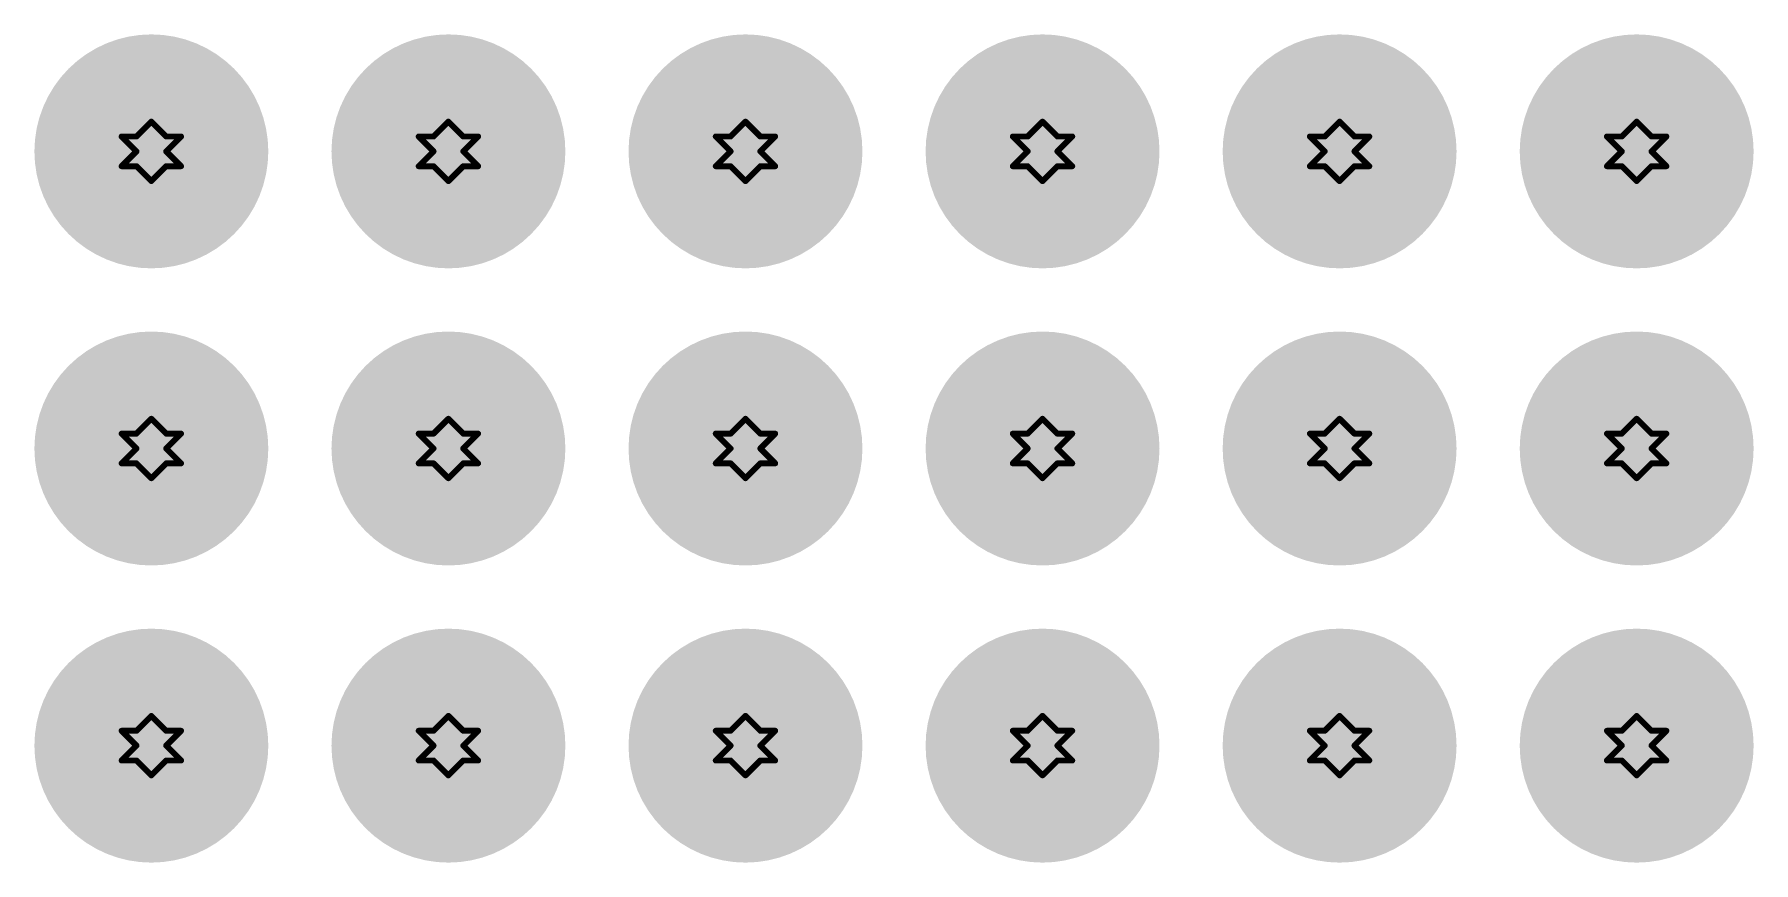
# Model space of a CAD drawing. Header units: millimetres. Extents: x 3.26 to 13.14, y 5.38 to 10.83.
# Drawn here: x 8.761 to 9.339, y 6.98 to 7.258 of the extents above; entities that cross this region are included whole.
import ezdxf

# ---------------------------------------------------------------- set-up
doc = ezdxf.new("R2010")
doc.units = ezdxf.units.MM
doc.header["$MEASUREMENT"] = 0
for name, color, linetype in [('BottomLayer', 5, 'Continuous'), ('BottomSolder', 6, 'Continuous'), ('DrillDrawing', 1, 'Continuous'), ('MultiLayer', 9, 'Continuous'), ('TopLayer', 1, 'Continuous'), ('TopSolder', 216, 'Continuous'), ('ViaHoleLayer', 16, 'Continuous')]:
    doc.layers.add(name, color=color, linetype=linetype)

msp = doc.modelspace()

# ---------------------------------------------------------------- linework, layer by layer
at = {"layer": 'BottomLayer', "const_width": 0.03937}
for points in [[(8.78032, 7.219, 1), (8.81969, 7.219, 1)], [(8.88032, 7.219, 1), (8.91969, 7.219, 1)], [(8.98032, 7.219, 1), (9.01969, 7.219, 1)], [(9.08032, 7.219, 1), (9.11969, 7.219, 1)], [(9.18032, 7.219, 1), (9.21969, 7.219, 1)], [(9.28032, 7.219, 1), (9.31969, 7.219, 1)], [(8.78032, 7.119, 1), (8.81969, 7.119, 1)], [(8.88032, 7.119, 1), (8.91969, 7.119, 1)], [(8.98032, 7.119, 1), (9.01969, 7.119, 1)], [(9.08032, 7.119, 1), (9.11969, 7.119, 1)], [(9.18032, 7.119, 1), (9.21969, 7.119, 1)], [(9.28032, 7.119, 1), (9.31969, 7.119, 1)], [(8.78032, 7.019, 1), (8.81969, 7.019, 1)], [(8.88032, 7.019, 1), (8.91969, 7.019, 1)], [(8.98032, 7.019, 1), (9.01969, 7.019, 1)], [(9.08032, 7.019, 1), (9.11969, 7.019, 1)], [(9.18032, 7.019, 1), (9.21969, 7.019, 1)], [(9.28032, 7.019, 1), (9.31969, 7.019, 1)]]:
    msp.add_lwpolyline(points, format="xyb", close=True, dxfattribs=at)
at = {"layer": 'BottomSolder', "const_width": 0.03937}
for points in [[(8.78032, 7.219, 1), (8.81969, 7.219, 1)], [(8.88032, 7.219, 1), (8.91969, 7.219, 1)], [(8.98032, 7.219, 1), (9.01969, 7.219, 1)], [(9.08032, 7.219, 1), (9.11969, 7.219, 1)], [(9.18032, 7.219, 1), (9.21969, 7.219, 1)], [(9.28032, 7.219, 1), (9.31969, 7.219, 1)], [(8.78032, 7.119, 1), (8.81969, 7.119, 1)], [(8.88032, 7.119, 1), (8.91969, 7.119, 1)], [(8.98032, 7.119, 1), (9.01969, 7.119, 1)], [(9.08032, 7.119, 1), (9.11969, 7.119, 1)], [(9.18032, 7.119, 1), (9.21969, 7.119, 1)], [(9.28032, 7.119, 1), (9.31969, 7.119, 1)], [(8.78032, 7.019, 1), (8.81969, 7.019, 1)], [(8.88032, 7.019, 1), (8.91969, 7.019, 1)], [(8.98032, 7.019, 1), (9.01969, 7.019, 1)], [(9.08032, 7.019, 1), (9.11969, 7.019, 1)], [(9.18032, 7.019, 1), (9.21969, 7.019, 1)], [(9.28032, 7.019, 1), (9.31969, 7.019, 1)]]:
    msp.add_lwpolyline(points, format="xyb", close=True, dxfattribs=at)
at = {"layer": 'DrillDrawing', "const_width": 0.002}
for points in [[(8.795, 7.224), (8.8, 7.229)], [(8.8, 7.229), (8.805, 7.224)], [(8.895, 7.224), (8.9, 7.229)], [(8.9, 7.229), (8.905, 7.224)], [(8.995, 7.224), (9, 7.229)], [(9, 7.229), (9.005, 7.224)], [(9.095, 7.224), (9.1, 7.229)], [(9.1, 7.229), (9.105, 7.224)], [(9.195, 7.224), (9.2, 7.229)], [(9.2, 7.229), (9.205, 7.224)], [(9.295, 7.224), (9.3, 7.229)], [(9.3, 7.229), (9.305, 7.224)], [(8.79, 7.224), (8.795, 7.219)], [(8.79, 7.224), (8.795, 7.224)], [(8.805, 7.224), (8.81, 7.224)], [(8.805, 7.219), (8.81, 7.224)], [(8.89, 7.224), (8.895, 7.219)], [(8.89, 7.224), (8.895, 7.224)], [(8.905, 7.224), (8.91, 7.224)], [(8.905, 7.219), (8.91, 7.224)], [(8.99, 7.224), (8.995, 7.219)], [(8.99, 7.224), (8.995, 7.224)], [(9.005, 7.224), (9.01, 7.224)], [(9.005, 7.219), (9.01, 7.224)], [(9.09, 7.224), (9.095, 7.219)], [(9.09, 7.224), (9.095, 7.224)], [(9.105, 7.224), (9.11, 7.224)], [(9.105, 7.219), (9.11, 7.224)], [(9.19, 7.224), (9.195, 7.219)], [(9.19, 7.224), (9.195, 7.224)], [(9.205, 7.224), (9.21, 7.224)], [(9.205, 7.219), (9.21, 7.224)], [(9.29, 7.224), (9.295, 7.219)], [(9.29, 7.224), (9.295, 7.224)], [(9.305, 7.224), (9.31, 7.224)], [(9.305, 7.219), (9.31, 7.224)], [(8.79, 7.214), (8.795, 7.219)], [(8.805, 7.219), (8.81, 7.214)], [(8.89, 7.214), (8.895, 7.219)], [(8.905, 7.219), (8.91, 7.214)], [(8.99, 7.214), (8.995, 7.219)], [(9.005, 7.219), (9.01, 7.214)], [(9.09, 7.214), (9.095, 7.219)], [(9.105, 7.219), (9.11, 7.214)], [(9.19, 7.214), (9.195, 7.219)], [(9.205, 7.219), (9.21, 7.214)], [(9.29, 7.214), (9.295, 7.219)], [(9.305, 7.219), (9.31, 7.214)], [(8.79, 7.214), (8.795, 7.214)], [(8.795, 7.214), (8.8, 7.209)], [(8.8, 7.209), (8.805, 7.214)], [(8.805, 7.214), (8.81, 7.214)], [(8.89, 7.214), (8.895, 7.214)], [(8.895, 7.214), (8.9, 7.209)], [(8.9, 7.209), (8.905, 7.214)], [(8.905, 7.214), (8.91, 7.214)], [(8.99, 7.214), (8.995, 7.214)], [(8.995, 7.214), (9, 7.209)], [(9, 7.209), (9.005, 7.214)], [(9.005, 7.214), (9.01, 7.214)], [(9.09, 7.214), (9.095, 7.214)], [(9.095, 7.214), (9.1, 7.209)], [(9.1, 7.209), (9.105, 7.214)], [(9.105, 7.214), (9.11, 7.214)], [(9.19, 7.214), (9.195, 7.214)], [(9.195, 7.214), (9.2, 7.209)], [(9.2, 7.209), (9.205, 7.214)], [(9.205, 7.214), (9.21, 7.214)], [(9.29, 7.214), (9.295, 7.214)], [(9.295, 7.214), (9.3, 7.209)], [(9.3, 7.209), (9.305, 7.214)], [(9.305, 7.214), (9.31, 7.214)], [(8.79, 7.124), (8.795, 7.119)], [(8.79, 7.124), (8.795, 7.124)], [(8.795, 7.124), (8.8, 7.129)], [(8.8, 7.129), (8.805, 7.124)], [(8.805, 7.124), (8.81, 7.124)], [(8.805, 7.119), (8.81, 7.124)], [(8.89, 7.124), (8.895, 7.119)], [(8.89, 7.124), (8.895, 7.124)], [(8.895, 7.124), (8.9, 7.129)], [(8.9, 7.129), (8.905, 7.124)], [(8.905, 7.124), (8.91, 7.124)], [(8.905, 7.119), (8.91, 7.124)], [(8.99, 7.124), (8.995, 7.119)], [(8.99, 7.124), (8.995, 7.124)], [(8.995, 7.124), (9, 7.129)], [(9, 7.129), (9.005, 7.124)], [(9.005, 7.124), (9.01, 7.124)], [(9.005, 7.119), (9.01, 7.124)], [(9.09, 7.124), (9.095, 7.119)], [(9.09, 7.124), (9.095, 7.124)], [(9.095, 7.124), (9.1, 7.129)], [(9.1, 7.129), (9.105, 7.124)], [(9.105, 7.124), (9.11, 7.124)], [(9.105, 7.119), (9.11, 7.124)], [(9.19, 7.124), (9.195, 7.119)], [(9.19, 7.124), (9.195, 7.124)], [(9.195, 7.124), (9.2, 7.129)], [(9.2, 7.129), (9.205, 7.124)], [(9.205, 7.124), (9.21, 7.124)], [(9.205, 7.119), (9.21, 7.124)], [(9.29, 7.124), (9.295, 7.119)], [(9.29, 7.124), (9.295, 7.124)], [(9.295, 7.124), (9.3, 7.129)], [(9.3, 7.129), (9.305, 7.124)], [(9.305, 7.124), (9.31, 7.124)], [(9.305, 7.119), (9.31, 7.124)], [(8.79, 7.114), (8.795, 7.119)], [(8.805, 7.119), (8.81, 7.114)], [(8.89, 7.114), (8.895, 7.119)], [(8.905, 7.119), (8.91, 7.114)], [(8.99, 7.114), (8.995, 7.119)], [(9.005, 7.119), (9.01, 7.114)], [(9.09, 7.114), (9.095, 7.119)], [(9.105, 7.119), (9.11, 7.114)], [(9.19, 7.114), (9.195, 7.119)], [(9.205, 7.119), (9.21, 7.114)], [(9.29, 7.114), (9.295, 7.119)], [(9.305, 7.119), (9.31, 7.114)], [(8.79, 7.114), (8.795, 7.114)], [(8.795, 7.114), (8.8, 7.109)], [(8.8, 7.109), (8.805, 7.114)], [(8.805, 7.114), (8.81, 7.114)], [(8.89, 7.114), (8.895, 7.114)], [(8.895, 7.114), (8.9, 7.109)], [(8.9, 7.109), (8.905, 7.114)], [(8.905, 7.114), (8.91, 7.114)], [(8.99, 7.114), (8.995, 7.114)], [(8.995, 7.114), (9, 7.109)], [(9, 7.109), (9.005, 7.114)], [(9.005, 7.114), (9.01, 7.114)], [(9.09, 7.114), (9.095, 7.114)], [(9.095, 7.114), (9.1, 7.109)], [(9.1, 7.109), (9.105, 7.114)], [(9.105, 7.114), (9.11, 7.114)], [(9.19, 7.114), (9.195, 7.114)], [(9.195, 7.114), (9.2, 7.109)], [(9.2, 7.109), (9.205, 7.114)], [(9.205, 7.114), (9.21, 7.114)], [(9.29, 7.114), (9.295, 7.114)], [(9.295, 7.114), (9.3, 7.109)], [(9.3, 7.109), (9.305, 7.114)], [(9.305, 7.114), (9.31, 7.114)], [(8.795, 7.024), (8.8, 7.029)], [(8.8, 7.029), (8.805, 7.024)], [(8.895, 7.024), (8.9, 7.029)], [(8.9, 7.029), (8.905, 7.024)], [(8.995, 7.024), (9, 7.029)], [(9, 7.029), (9.005, 7.024)], [(9.095, 7.024), (9.1, 7.029)], [(9.1, 7.029), (9.105, 7.024)], [(9.195, 7.024), (9.2, 7.029)], [(9.2, 7.029), (9.205, 7.024)], [(9.295, 7.024), (9.3, 7.029)], [(9.3, 7.029), (9.305, 7.024)], [(8.79, 7.024), (8.795, 7.019)], [(8.79, 7.024), (8.795, 7.024)], [(8.805, 7.024), (8.81, 7.024)], [(8.805, 7.019), (8.81, 7.024)], [(8.89, 7.024), (8.895, 7.019)], [(8.89, 7.024), (8.895, 7.024)], [(8.905, 7.024), (8.91, 7.024)], [(8.905, 7.019), (8.91, 7.024)], [(8.99, 7.024), (8.995, 7.019)], [(8.99, 7.024), (8.995, 7.024)], [(9.005, 7.024), (9.01, 7.024)], [(9.005, 7.019), (9.01, 7.024)], [(9.09, 7.024), (9.095, 7.019)], [(9.09, 7.024), (9.095, 7.024)], [(9.105, 7.024), (9.11, 7.024)], [(9.105, 7.019), (9.11, 7.024)], [(9.19, 7.024), (9.195, 7.019)], [(9.19, 7.024), (9.195, 7.024)], [(9.205, 7.024), (9.21, 7.024)], [(9.205, 7.019), (9.21, 7.024)], [(9.29, 7.024), (9.295, 7.019)], [(9.29, 7.024), (9.295, 7.024)], [(9.305, 7.024), (9.31, 7.024)], [(9.305, 7.019), (9.31, 7.024)], [(8.79, 7.014), (8.795, 7.019)], [(8.79, 7.014), (8.795, 7.014)], [(8.795, 7.014), (8.8, 7.009)], [(8.8, 7.009), (8.805, 7.014)], [(8.805, 7.019), (8.81, 7.014)], [(8.805, 7.014), (8.81, 7.014)], [(8.89, 7.014), (8.895, 7.019)], [(8.89, 7.014), (8.895, 7.014)], [(8.895, 7.014), (8.9, 7.009)], [(8.9, 7.009), (8.905, 7.014)], [(8.905, 7.019), (8.91, 7.014)], [(8.905, 7.014), (8.91, 7.014)], [(8.99, 7.014), (8.995, 7.019)], [(8.99, 7.014), (8.995, 7.014)], [(8.995, 7.014), (9, 7.009)], [(9, 7.009), (9.005, 7.014)], [(9.005, 7.019), (9.01, 7.014)], [(9.005, 7.014), (9.01, 7.014)], [(9.09, 7.014), (9.095, 7.019)], [(9.09, 7.014), (9.095, 7.014)], [(9.095, 7.014), (9.1, 7.009)], [(9.1, 7.009), (9.105, 7.014)], [(9.105, 7.019), (9.11, 7.014)], [(9.105, 7.014), (9.11, 7.014)], [(9.19, 7.014), (9.195, 7.019)], [(9.19, 7.014), (9.195, 7.014)], [(9.195, 7.014), (9.2, 7.009)], [(9.2, 7.009), (9.205, 7.014)], [(9.205, 7.019), (9.21, 7.014)], [(9.205, 7.014), (9.21, 7.014)], [(9.29, 7.014), (9.295, 7.019)], [(9.29, 7.014), (9.295, 7.014)], [(9.295, 7.014), (9.3, 7.009)], [(9.3, 7.009), (9.305, 7.014)], [(9.305, 7.019), (9.31, 7.014)], [(9.305, 7.014), (9.31, 7.014)]]:
    msp.add_lwpolyline(points, dxfattribs=at)
at = {"layer": 'DrillDrawing', "const_width": 0.001}
for points in [[(8.7995, 7.229, 1), (8.8005, 7.229, 1)], [(8.7995, 7.229, 1), (8.8005, 7.229, 1)], [(8.8995, 7.229, 1), (8.9005, 7.229, 1)], [(8.8995, 7.229, 1), (8.9005, 7.229, 1)], [(8.9995, 7.229, 1), (9.0005, 7.229, 1)], [(8.9995, 7.229, 1), (9.0005, 7.229, 1)], [(9.0995, 7.229, 1), (9.1005, 7.229, 1)], [(9.0995, 7.229, 1), (9.1005, 7.229, 1)], [(9.1995, 7.229, 1), (9.2005, 7.229, 1)], [(9.1995, 7.229, 1), (9.2005, 7.229, 1)], [(9.2995, 7.229, 1), (9.3005, 7.229, 1)], [(9.2995, 7.229, 1), (9.3005, 7.229, 1)], [(8.7895, 7.224, 1), (8.7905, 7.224, 1)], [(8.7895, 7.224, 1), (8.7905, 7.224, 1)], [(8.7945, 7.224, 1), (8.7955, 7.224, 1)], [(8.7945, 7.224, 1), (8.7955, 7.224, 1)], [(8.8045, 7.224, 1), (8.8055, 7.224, 1)], [(8.8045, 7.224, 1), (8.8055, 7.224, 1)], [(8.8095, 7.224, 1), (8.8105, 7.224, 1)], [(8.8095, 7.224, 1), (8.8105, 7.224, 1)], [(8.8895, 7.224, 1), (8.8905, 7.224, 1)], [(8.8895, 7.224, 1), (8.8905, 7.224, 1)], [(8.8945, 7.224, 1), (8.8955, 7.224, 1)], [(8.8945, 7.224, 1), (8.8955, 7.224, 1)], [(8.9045, 7.224, 1), (8.9055, 7.224, 1)], [(8.9045, 7.224, 1), (8.9055, 7.224, 1)], [(8.9095, 7.224, 1), (8.9105, 7.224, 1)], [(8.9095, 7.224, 1), (8.9105, 7.224, 1)], [(8.9895, 7.224, 1), (8.9905, 7.224, 1)], [(8.9895, 7.224, 1), (8.9905, 7.224, 1)], [(8.9945, 7.224, 1), (8.9955, 7.224, 1)], [(8.9945, 7.224, 1), (8.9955, 7.224, 1)], [(9.0045, 7.224, 1), (9.0055, 7.224, 1)], [(9.0045, 7.224, 1), (9.0055, 7.224, 1)], [(9.0095, 7.224, 1), (9.0105, 7.224, 1)], [(9.0095, 7.224, 1), (9.0105, 7.224, 1)], [(9.0895, 7.224, 1), (9.0905, 7.224, 1)], [(9.0895, 7.224, 1), (9.0905, 7.224, 1)], [(9.0945, 7.224, 1), (9.0955, 7.224, 1)], [(9.0945, 7.224, 1), (9.0955, 7.224, 1)], [(9.1045, 7.224, 1), (9.1055, 7.224, 1)], [(9.1045, 7.224, 1), (9.1055, 7.224, 1)], [(9.1095, 7.224, 1), (9.1105, 7.224, 1)], [(9.1095, 7.224, 1), (9.1105, 7.224, 1)], [(9.1895, 7.224, 1), (9.1905, 7.224, 1)], [(9.1895, 7.224, 1), (9.1905, 7.224, 1)], [(9.1945, 7.224, 1), (9.1955, 7.224, 1)], [(9.1945, 7.224, 1), (9.1955, 7.224, 1)], [(9.2045, 7.224, 1), (9.2055, 7.224, 1)], [(9.2045, 7.224, 1), (9.2055, 7.224, 1)], [(9.2095, 7.224, 1), (9.2105, 7.224, 1)], [(9.2095, 7.224, 1), (9.2105, 7.224, 1)], [(9.2895, 7.224, 1), (9.2905, 7.224, 1)], [(9.2895, 7.224, 1), (9.2905, 7.224, 1)], [(9.2945, 7.224, 1), (9.2955, 7.224, 1)], [(9.2945, 7.224, 1), (9.2955, 7.224, 1)], [(9.3045, 7.224, 1), (9.3055, 7.224, 1)], [(9.3045, 7.224, 1), (9.3055, 7.224, 1)], [(9.3095, 7.224, 1), (9.3105, 7.224, 1)], [(9.3095, 7.224, 1), (9.3105, 7.224, 1)], [(8.7945, 7.219, 1), (8.7955, 7.219, 1)], [(8.7945, 7.219, 1), (8.7955, 7.219, 1)], [(8.8045, 7.219, 1), (8.8055, 7.219, 1)], [(8.8045, 7.219, 1), (8.8055, 7.219, 1)], [(8.8945, 7.219, 1), (8.8955, 7.219, 1)], [(8.8945, 7.219, 1), (8.8955, 7.219, 1)], [(8.9045, 7.219, 1), (8.9055, 7.219, 1)], [(8.9045, 7.219, 1), (8.9055, 7.219, 1)], [(8.9945, 7.219, 1), (8.9955, 7.219, 1)], [(8.9945, 7.219, 1), (8.9955, 7.219, 1)], [(9.0045, 7.219, 1), (9.0055, 7.219, 1)], [(9.0045, 7.219, 1), (9.0055, 7.219, 1)], [(9.0945, 7.219, 1), (9.0955, 7.219, 1)], [(9.0945, 7.219, 1), (9.0955, 7.219, 1)], [(9.1045, 7.219, 1), (9.1055, 7.219, 1)], [(9.1045, 7.219, 1), (9.1055, 7.219, 1)], [(9.1945, 7.219, 1), (9.1955, 7.219, 1)], [(9.1945, 7.219, 1), (9.1955, 7.219, 1)], [(9.2045, 7.219, 1), (9.2055, 7.219, 1)], [(9.2045, 7.219, 1), (9.2055, 7.219, 1)], [(9.2945, 7.219, 1), (9.2955, 7.219, 1)], [(9.2945, 7.219, 1), (9.2955, 7.219, 1)], [(9.3045, 7.219, 1), (9.3055, 7.219, 1)], [(9.3045, 7.219, 1), (9.3055, 7.219, 1)], [(8.7895, 7.214, 1), (8.7905, 7.214, 1)], [(8.7895, 7.214, 1), (8.7905, 7.214, 1)], [(8.7945, 7.214, 1), (8.7955, 7.214, 1)], [(8.7945, 7.214, 1), (8.7955, 7.214, 1)], [(8.8045, 7.214, 1), (8.8055, 7.214, 1)], [(8.8045, 7.214, 1), (8.8055, 7.214, 1)], [(8.8095, 7.214, 1), (8.8105, 7.214, 1)], [(8.8095, 7.214, 1), (8.8105, 7.214, 1)], [(8.8895, 7.214, 1), (8.8905, 7.214, 1)], [(8.8895, 7.214, 1), (8.8905, 7.214, 1)], [(8.8945, 7.214, 1), (8.8955, 7.214, 1)], [(8.8945, 7.214, 1), (8.8955, 7.214, 1)], [(8.9045, 7.214, 1), (8.9055, 7.214, 1)], [(8.9045, 7.214, 1), (8.9055, 7.214, 1)], [(8.9095, 7.214, 1), (8.9105, 7.214, 1)], [(8.9095, 7.214, 1), (8.9105, 7.214, 1)], [(8.9895, 7.214, 1), (8.9905, 7.214, 1)], [(8.9895, 7.214, 1), (8.9905, 7.214, 1)], [(8.9945, 7.214, 1), (8.9955, 7.214, 1)], [(8.9945, 7.214, 1), (8.9955, 7.214, 1)], [(9.0045, 7.214, 1), (9.0055, 7.214, 1)], [(9.0045, 7.214, 1), (9.0055, 7.214, 1)], [(9.0095, 7.214, 1), (9.0105, 7.214, 1)], [(9.0095, 7.214, 1), (9.0105, 7.214, 1)], [(9.0895, 7.214, 1), (9.0905, 7.214, 1)], [(9.0895, 7.214, 1), (9.0905, 7.214, 1)], [(9.0945, 7.214, 1), (9.0955, 7.214, 1)], [(9.0945, 7.214, 1), (9.0955, 7.214, 1)], [(9.1045, 7.214, 1), (9.1055, 7.214, 1)], [(9.1045, 7.214, 1), (9.1055, 7.214, 1)], [(9.1095, 7.214, 1), (9.1105, 7.214, 1)], [(9.1095, 7.214, 1), (9.1105, 7.214, 1)], [(9.1895, 7.214, 1), (9.1905, 7.214, 1)], [(9.1895, 7.214, 1), (9.1905, 7.214, 1)], [(9.1945, 7.214, 1), (9.1955, 7.214, 1)], [(9.1945, 7.214, 1), (9.1955, 7.214, 1)], [(9.2045, 7.214, 1), (9.2055, 7.214, 1)], [(9.2045, 7.214, 1), (9.2055, 7.214, 1)], [(9.2095, 7.214, 1), (9.2105, 7.214, 1)], [(9.2095, 7.214, 1), (9.2105, 7.214, 1)], [(9.2895, 7.214, 1), (9.2905, 7.214, 1)], [(9.2895, 7.214, 1), (9.2905, 7.214, 1)], [(9.2945, 7.214, 1), (9.2955, 7.214, 1)], [(9.2945, 7.214, 1), (9.2955, 7.214, 1)], [(9.3045, 7.214, 1), (9.3055, 7.214, 1)], [(9.3045, 7.214, 1), (9.3055, 7.214, 1)], [(9.3095, 7.214, 1), (9.3105, 7.214, 1)], [(9.3095, 7.214, 1), (9.3105, 7.214, 1)], [(8.7995, 7.209, 1), (8.8005, 7.209, 1)], [(8.7995, 7.209, 1), (8.8005, 7.209, 1)], [(8.8995, 7.209, 1), (8.9005, 7.209, 1)], [(8.8995, 7.209, 1), (8.9005, 7.209, 1)], [(8.9995, 7.209, 1), (9.0005, 7.209, 1)], [(8.9995, 7.209, 1), (9.0005, 7.209, 1)], [(9.0995, 7.209, 1), (9.1005, 7.209, 1)], [(9.0995, 7.209, 1), (9.1005, 7.209, 1)], [(9.1995, 7.209, 1), (9.2005, 7.209, 1)], [(9.1995, 7.209, 1), (9.2005, 7.209, 1)], [(9.2995, 7.209, 1), (9.3005, 7.209, 1)], [(9.2995, 7.209, 1), (9.3005, 7.209, 1)], [(8.7895, 7.124, 1), (8.7905, 7.124, 1)], [(8.7895, 7.124, 1), (8.7905, 7.124, 1)], [(8.7945, 7.124, 1), (8.7955, 7.124, 1)], [(8.7945, 7.124, 1), (8.7955, 7.124, 1)], [(8.7995, 7.129, 1), (8.8005, 7.129, 1)], [(8.7995, 7.129, 1), (8.8005, 7.129, 1)], [(8.8045, 7.124, 1), (8.8055, 7.124, 1)], [(8.8045, 7.124, 1), (8.8055, 7.124, 1)], [(8.8095, 7.124, 1), (8.8105, 7.124, 1)], [(8.8095, 7.124, 1), (8.8105, 7.124, 1)], [(8.8895, 7.124, 1), (8.8905, 7.124, 1)], [(8.8895, 7.124, 1), (8.8905, 7.124, 1)], [(8.8945, 7.124, 1), (8.8955, 7.124, 1)], [(8.8945, 7.124, 1), (8.8955, 7.124, 1)], [(8.8995, 7.129, 1), (8.9005, 7.129, 1)], [(8.8995, 7.129, 1), (8.9005, 7.129, 1)], [(8.9045, 7.124, 1), (8.9055, 7.124, 1)], [(8.9045, 7.124, 1), (8.9055, 7.124, 1)], [(8.9095, 7.124, 1), (8.9105, 7.124, 1)], [(8.9095, 7.124, 1), (8.9105, 7.124, 1)], [(8.9895, 7.124, 1), (8.9905, 7.124, 1)], [(8.9895, 7.124, 1), (8.9905, 7.124, 1)], [(8.9945, 7.124, 1), (8.9955, 7.124, 1)], [(8.9945, 7.124, 1), (8.9955, 7.124, 1)], [(8.9995, 7.129, 1), (9.0005, 7.129, 1)], [(8.9995, 7.129, 1), (9.0005, 7.129, 1)], [(9.0045, 7.124, 1), (9.0055, 7.124, 1)], [(9.0045, 7.124, 1), (9.0055, 7.124, 1)], [(9.0095, 7.124, 1), (9.0105, 7.124, 1)], [(9.0095, 7.124, 1), (9.0105, 7.124, 1)], [(9.0895, 7.124, 1), (9.0905, 7.124, 1)], [(9.0895, 7.124, 1), (9.0905, 7.124, 1)], [(9.0945, 7.124, 1), (9.0955, 7.124, 1)], [(9.0945, 7.124, 1), (9.0955, 7.124, 1)], [(9.0995, 7.129, 1), (9.1005, 7.129, 1)], [(9.0995, 7.129, 1), (9.1005, 7.129, 1)], [(9.1045, 7.124, 1), (9.1055, 7.124, 1)], [(9.1045, 7.124, 1), (9.1055, 7.124, 1)], [(9.1095, 7.124, 1), (9.1105, 7.124, 1)], [(9.1095, 7.124, 1), (9.1105, 7.124, 1)], [(9.1895, 7.124, 1), (9.1905, 7.124, 1)], [(9.1895, 7.124, 1), (9.1905, 7.124, 1)], [(9.1945, 7.124, 1), (9.1955, 7.124, 1)], [(9.1945, 7.124, 1), (9.1955, 7.124, 1)], [(9.1995, 7.129, 1), (9.2005, 7.129, 1)], [(9.1995, 7.129, 1), (9.2005, 7.129, 1)], [(9.2045, 7.124, 1), (9.2055, 7.124, 1)], [(9.2045, 7.124, 1), (9.2055, 7.124, 1)], [(9.2095, 7.124, 1), (9.2105, 7.124, 1)], [(9.2095, 7.124, 1), (9.2105, 7.124, 1)], [(9.2895, 7.124, 1), (9.2905, 7.124, 1)], [(9.2895, 7.124, 1), (9.2905, 7.124, 1)], [(9.2945, 7.124, 1), (9.2955, 7.124, 1)], [(9.2945, 7.124, 1), (9.2955, 7.124, 1)], [(9.2995, 7.129, 1), (9.3005, 7.129, 1)], [(9.2995, 7.129, 1), (9.3005, 7.129, 1)], [(9.3045, 7.124, 1), (9.3055, 7.124, 1)], [(9.3045, 7.124, 1), (9.3055, 7.124, 1)], [(9.3095, 7.124, 1), (9.3105, 7.124, 1)], [(9.3095, 7.124, 1), (9.3105, 7.124, 1)], [(8.7945, 7.119, 1), (8.7955, 7.119, 1)], [(8.7945, 7.119, 1), (8.7955, 7.119, 1)], [(8.8045, 7.119, 1), (8.8055, 7.119, 1)], [(8.8045, 7.119, 1), (8.8055, 7.119, 1)], [(8.8945, 7.119, 1), (8.8955, 7.119, 1)], [(8.8945, 7.119, 1), (8.8955, 7.119, 1)], [(8.9045, 7.119, 1), (8.9055, 7.119, 1)], [(8.9045, 7.119, 1), (8.9055, 7.119, 1)], [(8.9945, 7.119, 1), (8.9955, 7.119, 1)], [(8.9945, 7.119, 1), (8.9955, 7.119, 1)], [(9.0045, 7.119, 1), (9.0055, 7.119, 1)], [(9.0045, 7.119, 1), (9.0055, 7.119, 1)], [(9.0945, 7.119, 1), (9.0955, 7.119, 1)], [(9.0945, 7.119, 1), (9.0955, 7.119, 1)], [(9.1045, 7.119, 1), (9.1055, 7.119, 1)], [(9.1045, 7.119, 1), (9.1055, 7.119, 1)], [(9.1945, 7.119, 1), (9.1955, 7.119, 1)], [(9.1945, 7.119, 1), (9.1955, 7.119, 1)], [(9.2045, 7.119, 1), (9.2055, 7.119, 1)], [(9.2045, 7.119, 1), (9.2055, 7.119, 1)], [(9.2945, 7.119, 1), (9.2955, 7.119, 1)], [(9.2945, 7.119, 1), (9.2955, 7.119, 1)], [(9.3045, 7.119, 1), (9.3055, 7.119, 1)], [(9.3045, 7.119, 1), (9.3055, 7.119, 1)], [(8.7895, 7.114, 1), (8.7905, 7.114, 1)], [(8.7895, 7.114, 1), (8.7905, 7.114, 1)], [(8.7945, 7.114, 1), (8.7955, 7.114, 1)], [(8.7945, 7.114, 1), (8.7955, 7.114, 1)], [(8.8045, 7.114, 1), (8.8055, 7.114, 1)], [(8.8045, 7.114, 1), (8.8055, 7.114, 1)], [(8.8095, 7.114, 1), (8.8105, 7.114, 1)], [(8.8095, 7.114, 1), (8.8105, 7.114, 1)], [(8.8895, 7.114, 1), (8.8905, 7.114, 1)], [(8.8895, 7.114, 1), (8.8905, 7.114, 1)], [(8.8945, 7.114, 1), (8.8955, 7.114, 1)], [(8.8945, 7.114, 1), (8.8955, 7.114, 1)], [(8.9045, 7.114, 1), (8.9055, 7.114, 1)], [(8.9045, 7.114, 1), (8.9055, 7.114, 1)], [(8.9095, 7.114, 1), (8.9105, 7.114, 1)], [(8.9095, 7.114, 1), (8.9105, 7.114, 1)], [(8.9895, 7.114, 1), (8.9905, 7.114, 1)], [(8.9895, 7.114, 1), (8.9905, 7.114, 1)], [(8.9945, 7.114, 1), (8.9955, 7.114, 1)], [(8.9945, 7.114, 1), (8.9955, 7.114, 1)], [(9.0045, 7.114, 1), (9.0055, 7.114, 1)], [(9.0045, 7.114, 1), (9.0055, 7.114, 1)], [(9.0095, 7.114, 1), (9.0105, 7.114, 1)], [(9.0095, 7.114, 1), (9.0105, 7.114, 1)], [(9.0895, 7.114, 1), (9.0905, 7.114, 1)], [(9.0895, 7.114, 1), (9.0905, 7.114, 1)], [(9.0945, 7.114, 1), (9.0955, 7.114, 1)], [(9.0945, 7.114, 1), (9.0955, 7.114, 1)], [(9.1045, 7.114, 1), (9.1055, 7.114, 1)], [(9.1045, 7.114, 1), (9.1055, 7.114, 1)], [(9.1095, 7.114, 1), (9.1105, 7.114, 1)], [(9.1095, 7.114, 1), (9.1105, 7.114, 1)], [(9.1895, 7.114, 1), (9.1905, 7.114, 1)], [(9.1895, 7.114, 1), (9.1905, 7.114, 1)], [(9.1945, 7.114, 1), (9.1955, 7.114, 1)], [(9.1945, 7.114, 1), (9.1955, 7.114, 1)], [(9.2045, 7.114, 1), (9.2055, 7.114, 1)], [(9.2045, 7.114, 1), (9.2055, 7.114, 1)], [(9.2095, 7.114, 1), (9.2105, 7.114, 1)], [(9.2095, 7.114, 1), (9.2105, 7.114, 1)], [(9.2895, 7.114, 1), (9.2905, 7.114, 1)], [(9.2895, 7.114, 1), (9.2905, 7.114, 1)], [(9.2945, 7.114, 1), (9.2955, 7.114, 1)], [(9.2945, 7.114, 1), (9.2955, 7.114, 1)], [(9.3045, 7.114, 1), (9.3055, 7.114, 1)], [(9.3045, 7.114, 1), (9.3055, 7.114, 1)], [(9.3095, 7.114, 1), (9.3105, 7.114, 1)], [(9.3095, 7.114, 1), (9.3105, 7.114, 1)], [(8.7995, 7.109, 1), (8.8005, 7.109, 1)], [(8.7995, 7.109, 1), (8.8005, 7.109, 1)], [(8.8995, 7.109, 1), (8.9005, 7.109, 1)], [(8.8995, 7.109, 1), (8.9005, 7.109, 1)], [(8.9995, 7.109, 1), (9.0005, 7.109, 1)], [(8.9995, 7.109, 1), (9.0005, 7.109, 1)], [(9.0995, 7.109, 1), (9.1005, 7.109, 1)], [(9.0995, 7.109, 1), (9.1005, 7.109, 1)], [(9.1995, 7.109, 1), (9.2005, 7.109, 1)], [(9.1995, 7.109, 1), (9.2005, 7.109, 1)], [(9.2995, 7.109, 1), (9.3005, 7.109, 1)], [(9.2995, 7.109, 1), (9.3005, 7.109, 1)], [(8.7995, 7.029, 1), (8.8005, 7.029, 1)], [(8.7995, 7.029, 1), (8.8005, 7.029, 1)], [(8.8995, 7.029, 1), (8.9005, 7.029, 1)], [(8.8995, 7.029, 1), (8.9005, 7.029, 1)], [(8.9995, 7.029, 1), (9.0005, 7.029, 1)], [(8.9995, 7.029, 1), (9.0005, 7.029, 1)], [(9.0995, 7.029, 1), (9.1005, 7.029, 1)], [(9.0995, 7.029, 1), (9.1005, 7.029, 1)], [(9.1995, 7.029, 1), (9.2005, 7.029, 1)], [(9.1995, 7.029, 1), (9.2005, 7.029, 1)], [(9.2995, 7.029, 1), (9.3005, 7.029, 1)], [(9.2995, 7.029, 1), (9.3005, 7.029, 1)], [(8.7895, 7.024, 1), (8.7905, 7.024, 1)], [(8.7895, 7.024, 1), (8.7905, 7.024, 1)], [(8.7945, 7.024, 1), (8.7955, 7.024, 1)], [(8.7945, 7.024, 1), (8.7955, 7.024, 1)], [(8.8045, 7.024, 1), (8.8055, 7.024, 1)], [(8.8045, 7.024, 1), (8.8055, 7.024, 1)], [(8.8095, 7.024, 1), (8.8105, 7.024, 1)], [(8.8095, 7.024, 1), (8.8105, 7.024, 1)], [(8.8895, 7.024, 1), (8.8905, 7.024, 1)], [(8.8895, 7.024, 1), (8.8905, 7.024, 1)], [(8.8945, 7.024, 1), (8.8955, 7.024, 1)], [(8.8945, 7.024, 1), (8.8955, 7.024, 1)], [(8.9045, 7.024, 1), (8.9055, 7.024, 1)], [(8.9045, 7.024, 1), (8.9055, 7.024, 1)], [(8.9095, 7.024, 1), (8.9105, 7.024, 1)], [(8.9095, 7.024, 1), (8.9105, 7.024, 1)], [(8.9895, 7.024, 1), (8.9905, 7.024, 1)], [(8.9895, 7.024, 1), (8.9905, 7.024, 1)], [(8.9945, 7.024, 1), (8.9955, 7.024, 1)], [(8.9945, 7.024, 1), (8.9955, 7.024, 1)], [(9.0045, 7.024, 1), (9.0055, 7.024, 1)], [(9.0045, 7.024, 1), (9.0055, 7.024, 1)], [(9.0095, 7.024, 1), (9.0105, 7.024, 1)], [(9.0095, 7.024, 1), (9.0105, 7.024, 1)], [(9.0895, 7.024, 1), (9.0905, 7.024, 1)], [(9.0895, 7.024, 1), (9.0905, 7.024, 1)], [(9.0945, 7.024, 1), (9.0955, 7.024, 1)], [(9.0945, 7.024, 1), (9.0955, 7.024, 1)], [(9.1045, 7.024, 1), (9.1055, 7.024, 1)], [(9.1045, 7.024, 1), (9.1055, 7.024, 1)], [(9.1095, 7.024, 1), (9.1105, 7.024, 1)], [(9.1095, 7.024, 1), (9.1105, 7.024, 1)], [(9.1895, 7.024, 1), (9.1905, 7.024, 1)], [(9.1895, 7.024, 1), (9.1905, 7.024, 1)], [(9.1945, 7.024, 1), (9.1955, 7.024, 1)], [(9.1945, 7.024, 1), (9.1955, 7.024, 1)], [(9.2045, 7.024, 1), (9.2055, 7.024, 1)], [(9.2045, 7.024, 1), (9.2055, 7.024, 1)], [(9.2095, 7.024, 1), (9.2105, 7.024, 1)], [(9.2095, 7.024, 1), (9.2105, 7.024, 1)], [(9.2895, 7.024, 1), (9.2905, 7.024, 1)], [(9.2895, 7.024, 1), (9.2905, 7.024, 1)], [(9.2945, 7.024, 1), (9.2955, 7.024, 1)], [(9.2945, 7.024, 1), (9.2955, 7.024, 1)], [(9.3045, 7.024, 1), (9.3055, 7.024, 1)], [(9.3045, 7.024, 1), (9.3055, 7.024, 1)], [(9.3095, 7.024, 1), (9.3105, 7.024, 1)], [(9.3095, 7.024, 1), (9.3105, 7.024, 1)], [(8.7895, 7.014, 1), (8.7905, 7.014, 1)], [(8.7895, 7.014, 1), (8.7905, 7.014, 1)], [(8.7945, 7.019, 1), (8.7955, 7.019, 1)], [(8.7945, 7.019, 1), (8.7955, 7.019, 1)], [(8.7945, 7.014, 1), (8.7955, 7.014, 1)], [(8.7945, 7.014, 1), (8.7955, 7.014, 1)], [(8.8045, 7.019, 1), (8.8055, 7.019, 1)], [(8.8045, 7.019, 1), (8.8055, 7.019, 1)], [(8.8045, 7.014, 1), (8.8055, 7.014, 1)], [(8.8045, 7.014, 1), (8.8055, 7.014, 1)], [(8.8095, 7.014, 1), (8.8105, 7.014, 1)], [(8.8095, 7.014, 1), (8.8105, 7.014, 1)], [(8.8895, 7.014, 1), (8.8905, 7.014, 1)], [(8.8895, 7.014, 1), (8.8905, 7.014, 1)], [(8.8945, 7.019, 1), (8.8955, 7.019, 1)], [(8.8945, 7.019, 1), (8.8955, 7.019, 1)], [(8.8945, 7.014, 1), (8.8955, 7.014, 1)], [(8.8945, 7.014, 1), (8.8955, 7.014, 1)], [(8.9045, 7.019, 1), (8.9055, 7.019, 1)], [(8.9045, 7.019, 1), (8.9055, 7.019, 1)], [(8.9045, 7.014, 1), (8.9055, 7.014, 1)], [(8.9045, 7.014, 1), (8.9055, 7.014, 1)], [(8.9095, 7.014, 1), (8.9105, 7.014, 1)], [(8.9095, 7.014, 1), (8.9105, 7.014, 1)], [(8.9895, 7.014, 1), (8.9905, 7.014, 1)], [(8.9895, 7.014, 1), (8.9905, 7.014, 1)], [(8.9945, 7.019, 1), (8.9955, 7.019, 1)], [(8.9945, 7.019, 1), (8.9955, 7.019, 1)], [(8.9945, 7.014, 1), (8.9955, 7.014, 1)], [(8.9945, 7.014, 1), (8.9955, 7.014, 1)], [(9.0045, 7.019, 1), (9.0055, 7.019, 1)], [(9.0045, 7.019, 1), (9.0055, 7.019, 1)], [(9.0045, 7.014, 1), (9.0055, 7.014, 1)], [(9.0045, 7.014, 1), (9.0055, 7.014, 1)], [(9.0095, 7.014, 1), (9.0105, 7.014, 1)], [(9.0095, 7.014, 1), (9.0105, 7.014, 1)], [(9.0895, 7.014, 1), (9.0905, 7.014, 1)], [(9.0895, 7.014, 1), (9.0905, 7.014, 1)], [(9.0945, 7.019, 1), (9.0955, 7.019, 1)], [(9.0945, 7.019, 1), (9.0955, 7.019, 1)], [(9.0945, 7.014, 1), (9.0955, 7.014, 1)], [(9.0945, 7.014, 1), (9.0955, 7.014, 1)], [(9.1045, 7.019, 1), (9.1055, 7.019, 1)], [(9.1045, 7.019, 1), (9.1055, 7.019, 1)], [(9.1045, 7.014, 1), (9.1055, 7.014, 1)], [(9.1045, 7.014, 1), (9.1055, 7.014, 1)], [(9.1095, 7.014, 1), (9.1105, 7.014, 1)], [(9.1095, 7.014, 1), (9.1105, 7.014, 1)], [(9.1895, 7.014, 1), (9.1905, 7.014, 1)], [(9.1895, 7.014, 1), (9.1905, 7.014, 1)], [(9.1945, 7.019, 1), (9.1955, 7.019, 1)], [(9.1945, 7.019, 1), (9.1955, 7.019, 1)], [(9.1945, 7.014, 1), (9.1955, 7.014, 1)], [(9.1945, 7.014, 1), (9.1955, 7.014, 1)], [(9.2045, 7.019, 1), (9.2055, 7.019, 1)], [(9.2045, 7.019, 1), (9.2055, 7.019, 1)], [(9.2045, 7.014, 1), (9.2055, 7.014, 1)], [(9.2045, 7.014, 1), (9.2055, 7.014, 1)], [(9.2095, 7.014, 1), (9.2105, 7.014, 1)], [(9.2095, 7.014, 1), (9.2105, 7.014, 1)], [(9.2895, 7.014, 1), (9.2905, 7.014, 1)], [(9.2895, 7.014, 1), (9.2905, 7.014, 1)], [(9.2945, 7.019, 1), (9.2955, 7.019, 1)], [(9.2945, 7.019, 1), (9.2955, 7.019, 1)], [(9.2945, 7.014, 1), (9.2955, 7.014, 1)], [(9.2945, 7.014, 1), (9.2955, 7.014, 1)], [(9.3045, 7.019, 1), (9.3055, 7.019, 1)], [(9.3045, 7.019, 1), (9.3055, 7.019, 1)], [(9.3045, 7.014, 1), (9.3055, 7.014, 1)], [(9.3045, 7.014, 1), (9.3055, 7.014, 1)], [(9.3095, 7.014, 1), (9.3105, 7.014, 1)], [(9.3095, 7.014, 1), (9.3105, 7.014, 1)], [(8.7995, 7.009, 1), (8.8005, 7.009, 1)], [(8.7995, 7.009, 1), (8.8005, 7.009, 1)], [(8.8995, 7.009, 1), (8.9005, 7.009, 1)], [(8.8995, 7.009, 1), (8.9005, 7.009, 1)], [(8.9995, 7.009, 1), (9.0005, 7.009, 1)], [(8.9995, 7.009, 1), (9.0005, 7.009, 1)], [(9.0995, 7.009, 1), (9.1005, 7.009, 1)], [(9.0995, 7.009, 1), (9.1005, 7.009, 1)], [(9.1995, 7.009, 1), (9.2005, 7.009, 1)], [(9.1995, 7.009, 1), (9.2005, 7.009, 1)], [(9.2995, 7.009, 1), (9.3005, 7.009, 1)], [(9.2995, 7.009, 1), (9.3005, 7.009, 1)]]:
    msp.add_lwpolyline(points, format="xyb", close=True, dxfattribs=at)
at = {"layer": 'MultiLayer', "const_width": 0.03937}
for points in [[(8.78032, 7.219, 1), (8.81969, 7.219, 1)], [(8.88032, 7.219, 1), (8.91969, 7.219, 1)], [(8.98032, 7.219, 1), (9.01969, 7.219, 1)], [(9.08032, 7.219, 1), (9.11969, 7.219, 1)], [(9.18032, 7.219, 1), (9.21969, 7.219, 1)], [(9.28032, 7.219, 1), (9.31969, 7.219, 1)], [(8.78032, 7.119, 1), (8.81969, 7.119, 1)], [(8.88032, 7.119, 1), (8.91969, 7.119, 1)], [(8.98032, 7.119, 1), (9.01969, 7.119, 1)], [(9.08032, 7.119, 1), (9.11969, 7.119, 1)], [(9.18032, 7.119, 1), (9.21969, 7.119, 1)], [(9.28032, 7.119, 1), (9.31969, 7.119, 1)], [(8.78032, 7.019, 1), (8.81969, 7.019, 1)], [(8.88032, 7.019, 1), (8.91969, 7.019, 1)], [(8.98032, 7.019, 1), (9.01969, 7.019, 1)], [(9.08032, 7.019, 1), (9.11969, 7.019, 1)], [(9.18032, 7.019, 1), (9.21969, 7.019, 1)], [(9.28032, 7.019, 1), (9.31969, 7.019, 1)]]:
    msp.add_lwpolyline(points, format="xyb", close=True, dxfattribs=at)
at = {"layer": 'TopLayer', "const_width": 0.03937}
for points in [[(8.78032, 7.219, 1), (8.81969, 7.219, 1)], [(8.88032, 7.219, 1), (8.91969, 7.219, 1)], [(8.98032, 7.219, 1), (9.01969, 7.219, 1)], [(9.08032, 7.219, 1), (9.11969, 7.219, 1)], [(9.18032, 7.219, 1), (9.21969, 7.219, 1)], [(9.28032, 7.219, 1), (9.31969, 7.219, 1)], [(8.78032, 7.119, 1), (8.81969, 7.119, 1)], [(8.88032, 7.119, 1), (8.91969, 7.119, 1)], [(8.98032, 7.119, 1), (9.01969, 7.119, 1)], [(9.08032, 7.119, 1), (9.11969, 7.119, 1)], [(9.18032, 7.119, 1), (9.21969, 7.119, 1)], [(9.28032, 7.119, 1), (9.31969, 7.119, 1)], [(8.78032, 7.019, 1), (8.81969, 7.019, 1)], [(8.88032, 7.019, 1), (8.91969, 7.019, 1)], [(8.98032, 7.019, 1), (9.01969, 7.019, 1)], [(9.08032, 7.019, 1), (9.11969, 7.019, 1)], [(9.18032, 7.019, 1), (9.21969, 7.019, 1)], [(9.28032, 7.019, 1), (9.31969, 7.019, 1)]]:
    msp.add_lwpolyline(points, format="xyb", close=True, dxfattribs=at)
at = {"layer": 'TopSolder', "const_width": 0.03937}
for points in [[(8.78032, 7.219, 1), (8.81969, 7.219, 1)], [(8.88032, 7.219, 1), (8.91969, 7.219, 1)], [(8.98032, 7.219, 1), (9.01969, 7.219, 1)], [(9.08032, 7.219, 1), (9.11969, 7.219, 1)], [(9.18032, 7.219, 1), (9.21969, 7.219, 1)], [(9.28032, 7.219, 1), (9.31969, 7.219, 1)], [(8.78032, 7.119, 1), (8.81969, 7.119, 1)], [(8.88032, 7.119, 1), (8.91969, 7.119, 1)], [(8.98032, 7.119, 1), (9.01969, 7.119, 1)], [(9.08032, 7.119, 1), (9.11969, 7.119, 1)], [(9.18032, 7.119, 1), (9.21969, 7.119, 1)], [(9.28032, 7.119, 1), (9.31969, 7.119, 1)], [(8.78032, 7.019, 1), (8.81969, 7.019, 1)], [(8.88032, 7.019, 1), (8.91969, 7.019, 1)], [(8.98032, 7.019, 1), (9.01969, 7.019, 1)], [(9.08032, 7.019, 1), (9.11969, 7.019, 1)], [(9.18032, 7.019, 1), (9.21969, 7.019, 1)], [(9.28032, 7.019, 1), (9.31969, 7.019, 1)]]:
    msp.add_lwpolyline(points, format="xyb", close=True, dxfattribs=at)
at = {"layer": 'ViaHoleLayer', "const_width": 0.01969}
for points in [[(8.79016, 7.219, 1), (8.80984, 7.219, 1)], [(8.89016, 7.219, 1), (8.90984, 7.219, 1)], [(8.99016, 7.219, 1), (9.00984, 7.219, 1)], [(9.09016, 7.219, 1), (9.10984, 7.219, 1)], [(9.19016, 7.219, 1), (9.20984, 7.219, 1)], [(9.29016, 7.219, 1), (9.30984, 7.219, 1)], [(8.79016, 7.119, 1), (8.80984, 7.119, 1)], [(8.89016, 7.119, 1), (8.90984, 7.119, 1)], [(8.99016, 7.119, 1), (9.00984, 7.119, 1)], [(9.09016, 7.119, 1), (9.10984, 7.119, 1)], [(9.19016, 7.119, 1), (9.20984, 7.119, 1)], [(9.29016, 7.119, 1), (9.30984, 7.119, 1)], [(8.79016, 7.019, 1), (8.80984, 7.019, 1)], [(8.89016, 7.019, 1), (8.90984, 7.019, 1)], [(8.99016, 7.019, 1), (9.00984, 7.019, 1)], [(9.09016, 7.019, 1), (9.10984, 7.019, 1)], [(9.19016, 7.019, 1), (9.20984, 7.019, 1)], [(9.29016, 7.019, 1), (9.30984, 7.019, 1)]]:
    msp.add_lwpolyline(points, format="xyb", close=True, dxfattribs=at)

doc.saveas('drawing.dxf')
